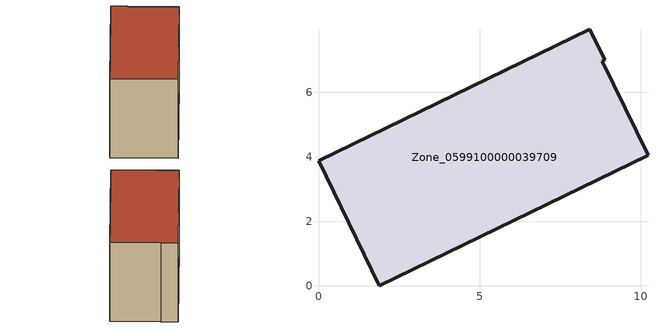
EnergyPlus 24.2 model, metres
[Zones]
Zone_0599100000039709
 floor ground (C_G): 0,3.87 8.41,7.95 8.88,7 8.8,6.96 10.22,4.04 1.88,0 z0
 wall outside (C_F): 1.88,0 10.22,4.04 8.8,6.96 8.88,7 8.41,7.95 0,3.87 1.88,0 z0:5.71
 roof outside (C_R): 8.41,7.95 0,3.87 1.88,0 10.22,4.04 8.8,6.96 8.88,7 z5.71
[BUILDING]
Pand.0599100000039709: North Axis=0; Terrain=City; Loads Convergence Tolerance Value=0.04; Temperature Convergence Tolerance Value=0.4; Solar Distribution=FullExterior; Maximum Number of Warmup Days=25; Minimum Number of Warmup Days=1
[Site:Location]
Rotterdam.The.Hague.AP_ZH_NLD Design_Conditions: Latitude=51.96; Longitude=4.45; Time Zone=1; Elevation=-4.5
[SITE:GROUNDTEMPERATURE:BUILDINGSURFACE]
18, 18, 18, 18, 18, 18, 18, 18, 18, 18, 18, 18
[MATERIAL] Thermal Absorptance=0.9; Solar Absorptance=0.7; Visible Absorptance=0.7
Name | Roughness | Thickness | Conductivity | Density | Specific Heat
G.TI.1946-1964 | MediumSmooth | 0.15 | 1 | 540 | 1210
F.TI.1946-1964 | Rough | 0.3 | 0.857143 | 1920 | 840
R.TI.1946-1964 | MediumRough | 0.2 | 0.277778 | 1500 | 1000
[CONSTRUCTION]
C_G: G.TI.1946-1964
C_F: F.TI.1946-1964
C_R: R.TI.1946-1964
[ZONE]
Zone_0599100000039709: Type=1; Multiplier=1; Ceiling Height=Autocalculate; Volume=Autocalculate; Floor Area=autocalculate; Part of Total Floor Area=Yes
[ZONEINFILTRATION:DESIGNFLOWRATE]
Infil_Zone_0599100000039709: Zone or ZoneList or Space or SpaceList=Zone_0599100000039709; Schedule=AlwaysOn; Design Flow Rate Calculation Method=Flow/Area; Flow Rate per Floor Area=0.003; Constant Term Coefficient=1; Temperature Term Coefficient=0; Velocity Term Coefficient=0; Velocity Squared Term Coefficient=0
[HVACTEMPLATE:ZONE:IDEALLOADSAIRSYSTEM]
Zone_0599100000039709: Maximum Heating Supply Air Temperature=50; Minimum Cooling Supply Air Temperature=13; Maximum Heating Supply Air Humidity Ratio=0.0156; Minimum Cooling Supply Air Humidity Ratio=0.0077; Heating Limit=NoLimit; Cooling Limit=NoLimit; Dehumidification Control Type=ConstantSensibleHeatRatio; Cooling Sensible Heat Ratio=0.7; Dehumidification Setpoint=60; Humidification Control Type=None; Humidification Setpoint=30; Outdoor Air Method=None; Outdoor Air Flow Rate per Person=0.00944; Outdoor Air Flow Rate per Zone Floor Area=0; Outdoor Air Flow Rate per Zone=0; Demand Controlled Ventilation Type=None; Outdoor Air Economizer Type=NoEconomizer; Heat Recovery Type=None; Sensible Heat Recovery Effectiveness=0.7; Latent Heat Recovery Effectiveness=0.65
[ZONECONTROL:THERMOSTAT]
ThermostatControl_Zone_0599100000039709: Zone or ZoneList=Zone_0599100000039709; Control Type Schedule=DualSetpointControlType; Control 1=Thermostat_Zone_0599100000039709; Temperature Difference Between Cutout And Setpoint=0
[THERMOSTATSETPOINT:DUALSETPOINT]
Thermostat_Zone_0599100000039709: Heating Setpoint Temperature Schedule=HeatingSetpoint_Zone_0599100000039709; Cooling Setpoint Temperature Schedule=CoolingSetpoint_Zone_0599100000039709
[SCHEDULE:COMPACT]
HeatingSetpoint_Zone_0599100000039709: Through: 12/31, For: AllDays, Until: 24:00, 21
CoolingSetpoint_Zone_0599100000039709: Through: 12/31, For: AllDays, Until: 24:00, 24
DualSetpointControlType: Through: 12/31, For: AllDays, Until: 24:00, 4
AlwaysOn: Through: 12/31, For: AllDays, Until: 24:00, 1
